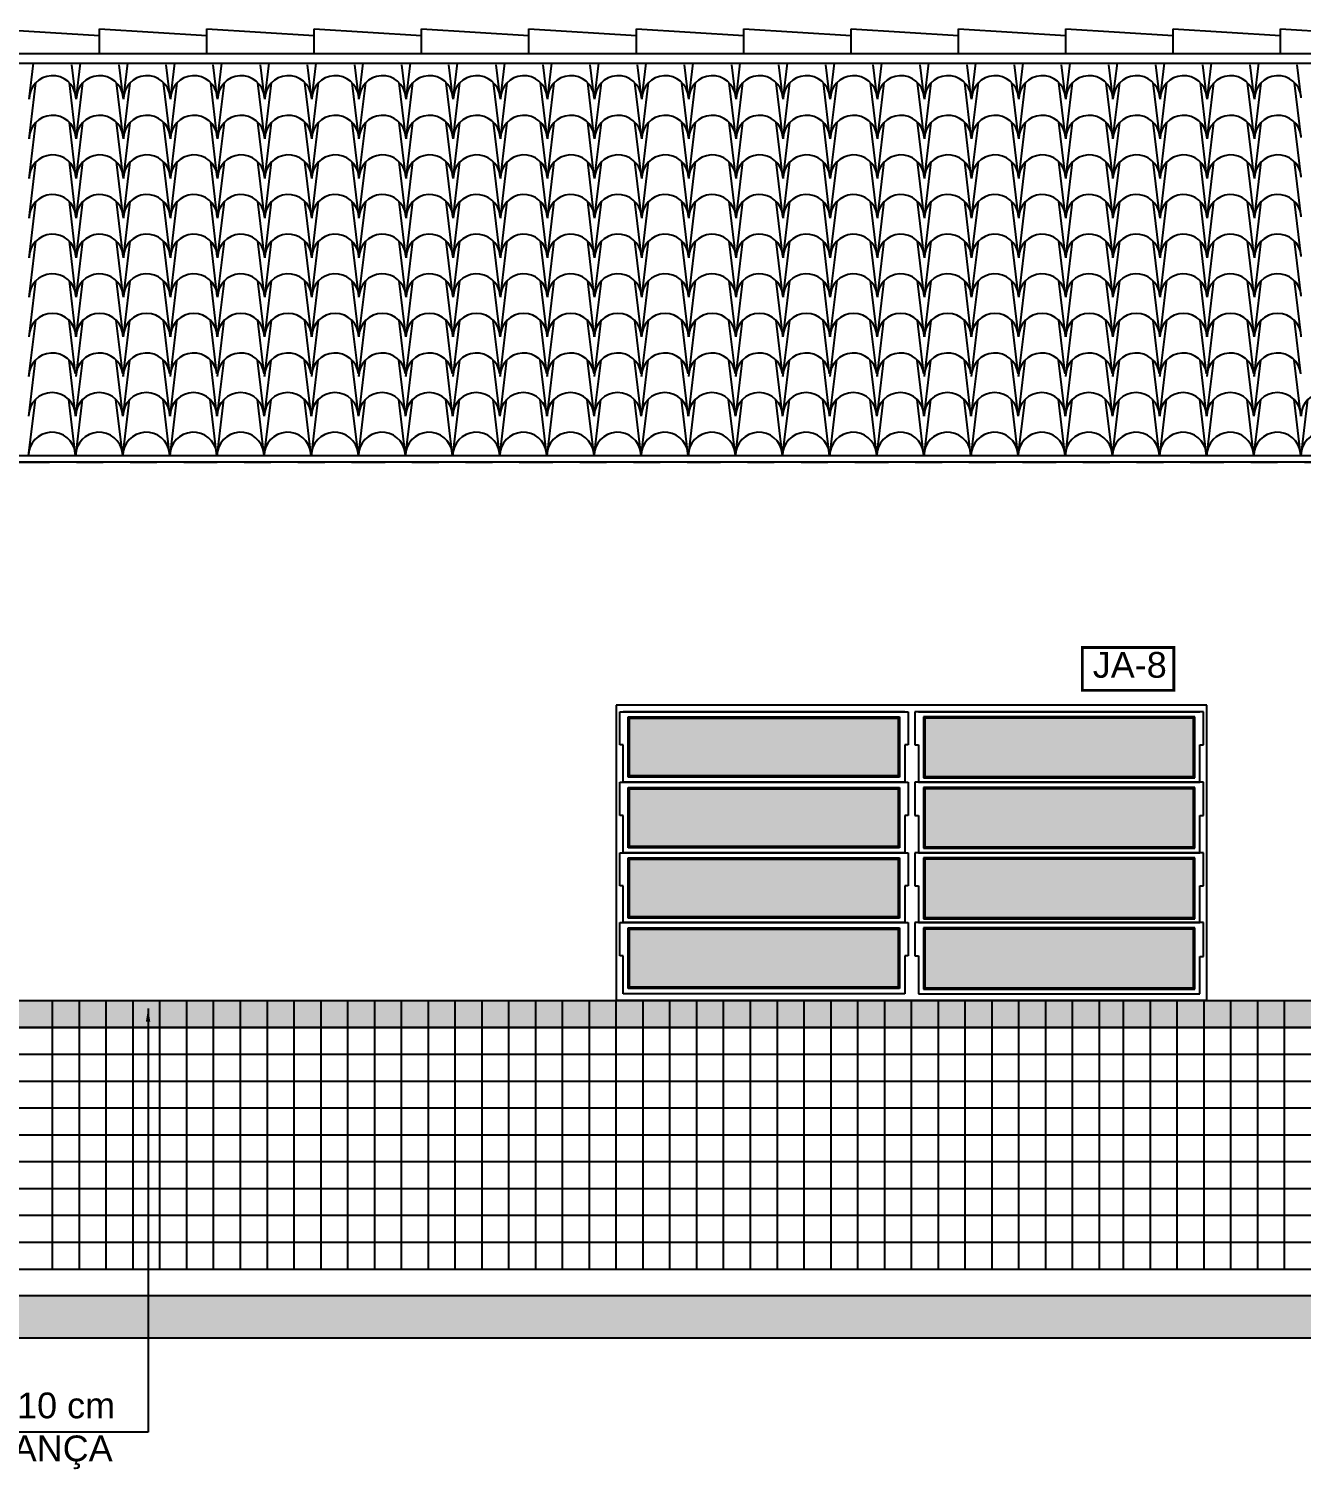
# Model space of a CAD drawing. Extents: x 183 to 373, y 23 to 105.
# Drawn here: x 248.4 to 253.14, y 56.43 to 61.8 of the extents above; entities that cross this region are included whole.
import ezdxf

# ---------------------------------------------------------------- set-up
doc = ezdxf.new("R2010")
doc.units = 0
doc.header["$LTSCALE"] = 0.005
doc.linetypes.add('C5', pattern=[60, 50, -5, 0, -5])
doc.linetypes.add('TRAÇO-2PTOS_P', pattern=[0.625, 0.25, -0.125, 0, -0.125, 0, -0.125])
doc.layers.get('0').update_dxf_attribs({"linetype": 'CONTINUOUS'})
for name, color, linetype in [('01', 1, 'CONTINUOUS'), ('0_HATCH', 1, 'CONTINUOUS'), ('252', 252, 'CONTINUOUS'), ('A-01', 1, 'CONTINUOUS'), ('A-CHAO_FACHADA', 8, 'CONTINUOUS'), ('A-COTAS', 1, 'CONTINUOUS'), ('A-HACH', 1, 'CONTINUOUS'), ('ARQ-EXO-1_100', 251, 'C5'), ('ARQ-SMB-1_100', 1, 'CONTINUOUS'), ('ARQ-TXT-1_075', 2, 'CONTINUOUS'), ('BL-AR-TELHA 2', 2, 'CONTINUOUS'), ('TELHA', 3, 'CONTINUOUS')]:
    doc.layers.add(name, color=color, linetype=linetype)
doc.styles.add('ESC-50-A20', font='arial.ttf', dxfattribs={"height": 0.1})
doc.styles.add('FNDE Texto Cota 0025', font='verdana.ttf', dxfattribs={"height": 0.04})
doc.dimstyles.new('FNDE 1-0025', dxfattribs={"dimscale": 5, "dimtxt": 0.04, "dimasz": 0.01, "dimexe": 0.15, "dimexo": 0.15, "dimgap": 0.005, "dimtad": 1, "dimzin": 1, "dimdsep": 46, "dimtxsty": 'FNDE Texto Cota 0025', "dimblk": 'tic', "dimcen": 0.015, "dimdle": 0.15, "dimse1": 1, "dimse2": 1, "dimclrd": 251, "dimclre": 251, "dimclrt": 256, "dimaunit": 1, "dimadec": 3, "dimazin": 0, "dimtfac": 1, "dimtix": 1, "dimtmove": 2, "dimatfit": 3, "dimfxl": 0.15, "dimtvp": 1, "dimtolj": 1, "dimtzin": 0, "dimarcsym": 0})

# ---------------------------------------------------------------- blocks, each defined once
blk = doc.blocks.new('tic')
at = {"color": 251}
for p, q in [((-1, 0), (1, 0)), ((0, -1), (0, 1))]:
    blk.add_line(p, q, dxfattribs=at)
blk.add_line((-0.6, -0.6), (0.6, 0.6))

msp = doc.modelspace()

# ---------------------------------------------------------------- hatches: boundary and pattern name
at = {"layer": '0_HATCH'}
msp.add_hatch(color=160, dxfattribs=at).paths.add_polyline_path([(265.7723, 58.0804), (208.5873, 58.0804), (208.5873, 58.1804), (265.7723, 58.1804)])
at = {"layer": 'A-COTAS'}
h = msp.add_hatch(color=256, dxfattribs=at)
h.set_gradient(color1=(91, 91, 91), one_color=1, tint=1, name='INVHEMISPHERICAL')
h.paths.add_polyline_path([(250.6367, 59.2318), (250.6367, 59.0173), (251.6379, 59.0173), (251.6379, 59.2318)])
h.paths.add_polyline_path([(250.6367, 58.9693), (250.6367, 58.7548), (251.6379, 58.7548), (251.6379, 58.9693)])
h.paths.add_polyline_path([(250.6367, 58.7068), (250.6367, 58.4923), (251.6379, 58.4923), (251.6379, 58.7068)])
h.paths.add_polyline_path([(250.6367, 58.4468), (250.6367, 58.2298), (251.6379, 58.2298), (251.6379, 58.4468)])
h.paths.add_polyline_path([(252.7379, 59.015), (252.7379, 59.2318), (251.7367, 59.2318), (251.7367, 59.015)])
h.paths.add_polyline_path([(252.7379, 58.7525), (252.7379, 58.9693), (251.7367, 58.9693), (251.7367, 58.7525)])
h.paths.add_polyline_path([(252.7379, 58.49), (252.7379, 58.7068), (251.7367, 58.7068), (251.7367, 58.49)])
h.paths.add_polyline_path([(251.7367, 58.4468), (251.7367, 58.2275), (252.7379, 58.2275), (252.7379, 58.4468)])
at = {"layer": 'A-HACH'}
msp.add_hatch(color=254, dxfattribs=at).paths.add_polyline_path([(206.7463, 57.0804), (206.7463, 56.9223), (267.1707, 56.9223), (267.1707, 57.0804)])

# ---------------------------------------------------------------- linework, layer by layer
at = {"layer": '01', "color": 251}
for p, q in [((248.8873, 57.1804, 16.6132), (248.8873, 58.1804, 16.6132)), ((208.5873, 58.0804, -6.6453), (265.7723, 58.0804, -6.6453))]:
    msp.add_line(p, q, dxfattribs=at)
at = {"layer": '252'}
for p, q in [((248.4873, 57.1804, 16.6132), (248.4873, 58.1804, 16.6132)), ((248.5873, 57.1804, 16.6132), (248.5873, 58.1804, 16.6132)), ((248.6873, 57.1804, 16.6132), (248.6873, 58.1804, 16.6132)), ((248.7873, 57.1804, 16.6132), (248.7873, 58.1804, 16.6132)), ((248.8873, 57.1804, 16.6132), (248.8873, 58.1804, 16.6132)), ((248.9873, 57.1804, 16.6132), (248.9873, 58.1804, 16.6132)), ((249.0873, 57.1804, 16.6132), (249.0873, 58.1804, 16.6132)), ((249.1873, 57.1804, 16.6132), (249.1873, 58.1804, 16.6132)), ((249.1873, 57.1804, 16.6132), (249.1873, 58.1804, 16.6132)), ((249.2873, 57.1804, 16.6132), (249.2873, 58.1804, 16.6132)), ((249.3873, 57.1804, 16.6132), (249.3873, 58.1804, 16.6132)), ((249.4873, 57.1804, 16.6132), (249.4873, 58.1804, 16.6132)), ((249.5873, 57.1804, 16.6132), (249.5873, 58.1804, 16.6132)), ((249.6873, 57.1804, 16.6132), (249.6873, 58.1804, 16.6132)), ((249.7873, 57.1804, 16.6132), (249.7873, 58.1804, 16.6132)), ((249.8873, 57.1804, 16.6132), (249.8873, 58.1804, 16.6132)), ((249.9873, 57.1804, 16.6132), (249.9873, 58.1804, 16.6132)), ((250.0873, 57.1804, 16.6132), (250.0873, 58.1804, 16.6132)), ((250.1873, 57.1804, 16.6132), (250.1873, 58.1804, 16.6132)), ((250.1873, 57.1804, 16.6132), (250.1873, 58.1804, 16.6132)), ((250.2873, 57.1804, 16.6132), (250.2873, 58.1804, 16.6132)), ((250.3873, 57.1804, 16.6132), (250.3873, 58.1804, 16.6132)), ((250.3873, 57.1804, 16.6132), (250.3873, 58.1804, 16.6132)), ((250.4873, 57.1804, 16.6132), (250.4873, 58.1804, 16.6132)), ((250.5873, 57.1804, 16.6132), (250.5873, 58.1804, 16.6132)), ((250.6873, 57.1804, 16.6132), (250.6873, 58.1804, 16.6132)), ((250.7873, 57.1804, 16.6132), (250.7873, 58.1804, 16.6132)), ((250.8873, 57.1804, 16.6132), (250.8873, 58.1804, 16.6132)), ((250.9873, 57.1804, 16.6132), (250.9873, 58.1804, 16.6132)), ((251.0873, 57.1804, 16.6132), (251.0873, 58.1804, 16.6132)), ((251.1873, 57.1804, 16.6132), (251.1873, 58.1804, 16.6132)), ((251.2873, 57.1804, 16.6132), (251.2873, 58.1804, 16.6132)), ((251.3873, 57.1804, 16.6132), (251.3873, 58.1804, 16.6132)), ((251.4873, 57.1804, 16.6132), (251.4873, 58.1804, 16.6132)), ((251.5873, 57.1804, 16.6132), (251.5873, 58.1804, 16.6132)), ((251.6873, 57.1804, 16.6132), (251.6873, 58.1804, 16.6132)), ((251.7873, 57.1804, 16.6132), (251.7873, 58.1804, 16.6132)), ((251.8873, 57.1804, 16.6132), (251.8873, 58.1804, 16.6132)), ((251.9873, 57.1804, 16.6132), (251.9873, 58.1804, 16.6132)), ((251.9873, 57.1804, 16.6132), (251.9873, 58.1804, 16.6132)), ((252.0873, 57.1804, 16.6132), (252.0873, 58.1804, 16.6132)), ((252.1873, 57.1804, 16.6132), (252.1873, 58.1804, 16.6132)), ((252.2873, 57.1804, 16.6132), (252.2873, 58.1804, 16.6132)), ((252.2873, 57.1804, 16.6132), (252.2873, 58.1804, 16.6132)), ((252.3873, 57.1804, 16.6132), (252.3873, 58.1804, 16.6132)), ((252.4773, 57.1804, 19.9358), (252.4773, 58.1804, 19.9358)), ((252.5773, 57.1804, 19.9358), (252.5773, 58.1804, 19.9358)), ((252.6773, 57.1804, 19.9358), (252.6773, 58.1804, 19.9358)), ((252.7773, 57.1804, 19.9358), (252.7773, 58.1804, 19.9358)), ((252.8773, 57.1804, 19.9358), (252.8773, 58.1804, 19.9358)), ((252.9773, 57.1804, 19.9358), (252.9773, 58.1804, 19.9358)), ((253.0773, 57.1804, 19.9358), (253.0773, 58.1804, 19.9358)), ((208.5873, 57.9804, 3.3226), (265.7723, 57.9804, -3.3226)), ((208.5873, 57.8804, 3.3226), (265.7723, 57.8804, -3.3226)), ((208.5873, 57.7804, 3.3226), (265.7723, 57.7804, -3.3226)), ((208.5873, 57.6804, 3.3226), (265.7723, 57.6804, -3.3226)), ((208.5873, 57.5804, 3.3226), (265.7723, 57.5804, -3.3226)), ((208.5873, 57.4804, 3.3226), (265.7723, 57.4804, -3.3226)), ((208.5873, 57.3804, 3.3226), (265.7723, 57.3804, -3.3226)), ((208.5873, 57.2804, 3.3226), (265.7723, 57.2804, -3.3226))]:
    msp.add_line(p, q, dxfattribs=at)
at = {"layer": '252', "linetype": 'Continuous', "elevation": 3.3226}
msp.add_lwpolyline([(265.7723, 58.0804), (208.5873, 58.0804), (208.5873, 58.1804), (265.7723, 58.1804)], close=True, dxfattribs=at)
at = {"layer": 'A-01', "color": 3}
for p, q in [((248.2621, 61.7999), (248.6621, 61.7753)), ((248.6621, 61.7078), (248.6621, 61.7999)), ((248.6621, 61.7999), (249.0621, 61.7753)), ((249.0621, 61.7078), (249.0621, 61.7999)), ((249.0621, 61.7999), (249.4621, 61.7753)), ((249.4621, 61.7078), (249.4621, 61.7999)), ((249.4621, 61.7999), (249.8621, 61.7753)), ((249.8621, 61.7078), (249.8621, 61.7999)), ((249.8621, 61.7999), (250.2621, 61.7753)), ((250.2621, 61.7078), (250.2621, 61.7999)), ((250.2621, 61.7999), (250.6621, 61.7753)), ((250.6621, 61.7078), (250.6621, 61.7999)), ((250.6621, 61.7999), (251.0621, 61.7753)), ((251.0621, 61.7078), (251.0621, 61.7999)), ((251.0621, 61.7999), (251.4621, 61.7753)), ((251.4621, 61.7078), (251.4621, 61.7999)), ((251.4621, 61.7999), (251.8621, 61.7753)), ((251.8621, 61.7078), (251.8621, 61.7999)), ((251.8621, 61.7999), (252.2621, 61.7753)), ((252.2621, 61.7078), (252.2621, 61.7999)), ((252.2621, 61.7999), (252.6621, 61.7753)), ((252.6621, 61.7078), (252.6621, 61.7999)), ((252.6621, 61.7999), (253.0621, 61.7753)), ((252.6621, 61.7999), (253.0621, 61.7753)), ((253.0621, 61.7078), (253.0621, 61.7999)), ((253.0621, 61.7999), (253.4621, 61.7753)), ((212.5123, 61.7078), (261.8473, 61.7078)), ((212.5123, 61.6717), (261.8473, 61.6717))]:
    msp.add_line(p, q, dxfattribs=at)
at = {"layer": 'A-01', "color": 5}
msp.add_line((207.9873, 57.1804), (266.3723, 57.1804), dxfattribs=at)
at = {"layer": 'A-01', "color": 8}
msp.add_line((267.1707, 56.9223), (206.7463, 56.9223), dxfattribs=at)
at = {"layer": 'A-CHAO_FACHADA', "color": 6}
msp.add_line((267.1707, 57.0804), (206.7463, 57.0804), dxfattribs=at)
at = {"layer": 'A-COTAS'}
for p, q in [((252.7873, 59.2812), (250.5873, 59.2812)), ((250.5873, 59.2812), (250.5873, 58.1812)), ((250.6, 59.2558), (251.6746, 59.2558)), ((250.6, 59.1323), (250.6, 59.2558)), ((251.6619, 59.2558), (250.6127, 59.2558)), ((250.6317, 59.2368), (251.6429, 59.2368)), ((250.6317, 59.0123), (250.6317, 59.2368)), ((250.6367, 59.2318), (251.6379, 59.2318)), ((250.6367, 59.0173), (250.6367, 59.2318)), ((251.6379, 59.2318), (251.6379, 59.0173)), ((251.6429, 59.2368), (251.6429, 59.0123)), ((251.6746, 59.2558), (251.6746, 59.1323)), ((252.7746, 59.2558), (251.7, 59.2558)), ((251.7, 59.2558), (251.7, 59.1323)), ((251.7127, 59.2558), (252.7619, 59.2558)), ((252.7429, 59.2368), (251.7317, 59.2368)), ((251.7317, 59.2368), (251.7317, 59.01)), ((252.7379, 59.2318), (251.7367, 59.2318)), ((251.7367, 59.2318), (251.7367, 59.015)), ((252.7379, 59.015), (252.7379, 59.2318)), ((252.7429, 59.01), (252.7429, 59.2368)), ((252.7746, 59.1325), (252.7746, 59.2558)), ((252.7873, 58.1812), (252.7873, 59.2812)), ((250.6127, 59.1323), (250.6, 59.1323)), ((250.6127, 58.9933), (250.6127, 59.1323)), ((251.6746, 59.1323), (251.6619, 59.1323)), ((251.6619, 59.1323), (251.6619, 58.9933)), ((251.7, 59.1323), (251.7127, 59.1323)), ((251.7127, 59.1323), (251.7127, 58.9933)), ((252.7619, 58.9933), (252.7619, 59.1325)), ((252.7619, 59.1325), (252.7746, 59.1325)), ((251.6379, 59.0173), (250.6367, 59.0173)), ((250.6, 58.9933), (251.6746, 58.9933)), ((250.6, 58.8698), (250.6, 58.9933)), ((251.6619, 58.9933), (250.6127, 58.9933)), ((251.6619, 58.9933), (250.6127, 58.9933)), ((251.6429, 59.0123), (250.6317, 59.0123)), ((250.6317, 58.9743), (251.6429, 58.9743)), ((250.6317, 58.7498), (250.6317, 58.9743)), ((250.6367, 58.9693), (251.6379, 58.9693)), ((250.6367, 58.7548), (250.6367, 58.9693)), ((251.6379, 58.9693), (251.6379, 58.7548)), ((251.6429, 58.9743), (251.6429, 58.7498)), ((251.6746, 58.9933), (251.6746, 58.8698)), ((252.7746, 58.9933), (251.7, 58.9933)), ((251.7, 58.9933), (251.7, 58.8698)), ((251.7127, 58.9933), (252.7619, 58.9933)), ((251.7127, 58.9933), (252.7619, 58.9933)), ((251.7317, 59.01), (252.7429, 59.01)), ((252.7429, 58.9743), (251.7317, 58.9743)), ((251.7317, 58.9743), (251.7317, 58.7475)), ((251.7367, 59.015), (252.7379, 59.015)), ((252.7379, 58.9693), (251.7367, 58.9693)), ((251.7367, 58.9693), (251.7367, 58.7525)), ((252.7379, 58.7525), (252.7379, 58.9693)), ((252.7429, 58.7475), (252.7429, 58.9743)), ((252.7746, 58.87), (252.7746, 58.9933)), ((250.6127, 58.8698), (250.6, 58.8698)), ((250.6127, 58.7308), (250.6127, 58.8698)), ((251.6746, 58.8698), (251.6619, 58.8698)), ((251.6619, 58.8698), (251.6619, 58.7308)), ((251.7, 58.8698), (251.7127, 58.8698)), ((251.7127, 58.8698), (251.7127, 58.7308)), ((252.7619, 58.7308), (252.7619, 58.87)), ((252.7619, 58.87), (252.7746, 58.87)), ((251.6429, 58.7498), (250.6317, 58.7498)), ((251.6379, 58.7548), (250.6367, 58.7548)), ((251.7317, 58.7475), (252.7429, 58.7475)), ((251.7367, 58.7525), (252.7379, 58.7525)), ((250.6, 58.7308), (251.6746, 58.7308)), ((250.6, 58.6073), (250.6, 58.7308)), ((251.6619, 58.7308), (250.6127, 58.7308)), ((251.6619, 58.7308), (250.6127, 58.7308)), ((250.6317, 58.7118), (251.6429, 58.7118)), ((250.6317, 58.4873), (250.6317, 58.7118)), ((250.6367, 58.7068), (251.6379, 58.7068)), ((250.6367, 58.4923), (250.6367, 58.7068)), ((251.6379, 58.7068), (251.6379, 58.4923)), ((251.6429, 58.7118), (251.6429, 58.4873)), ((251.6746, 58.7308), (251.6746, 58.6073)), ((252.7746, 58.7308), (251.7, 58.7308)), ((251.7, 58.7308), (251.7, 58.6073)), ((251.7127, 58.7308), (252.7619, 58.7308)), ((251.7127, 58.7308), (252.7619, 58.7308)), ((252.7429, 58.7118), (251.7317, 58.7118)), ((251.7317, 58.7118), (251.7317, 58.485)), ((252.7379, 58.7068), (251.7367, 58.7068)), ((251.7367, 58.7068), (251.7367, 58.49)), ((252.7379, 58.49), (252.7379, 58.7068)), ((252.7429, 58.485), (252.7429, 58.7118)), ((252.7746, 58.6075), (252.7746, 58.7308)), ((250.6127, 58.6073), (250.6, 58.6073)), ((250.6127, 58.4708), (250.6127, 58.6073)), ((251.6746, 58.6073), (251.6619, 58.6073)), ((251.6619, 58.6073), (251.6619, 58.4708)), ((251.7, 58.6073), (251.7127, 58.6073)), ((251.7127, 58.6073), (251.7127, 58.4708)), ((252.7619, 58.4708), (252.7619, 58.6075)), ((252.7619, 58.6075), (252.7746, 58.6075)), ((251.6429, 58.4873), (250.6317, 58.4873)), ((251.6379, 58.4923), (250.6367, 58.4923)), ((251.7317, 58.485), (252.7429, 58.485)), ((251.7367, 58.49), (252.7379, 58.49)), ((250.6, 58.4708), (251.6746, 58.4708)), ((250.6, 58.3473), (250.6, 58.4708)), ((251.6619, 58.4708), (250.6127, 58.4708)), ((251.6619, 58.4708), (250.6127, 58.4708)), ((250.6317, 58.4518), (251.6429, 58.4518)), ((250.6317, 58.2248), (250.6317, 58.4518)), ((250.6367, 58.4468), (251.6379, 58.4468)), ((250.6367, 58.2298), (250.6367, 58.4468)), ((251.6379, 58.4468), (251.6379, 58.2298)), ((251.6429, 58.4518), (251.6429, 58.2248)), ((251.6746, 58.4708), (251.6746, 58.3473)), ((252.7746, 58.4708), (251.7, 58.4708)), ((251.7, 58.4708), (251.7, 58.3473)), ((251.7127, 58.4708), (252.7619, 58.4708)), ((251.7127, 58.4708), (252.7619, 58.4708)), ((252.7429, 58.4518), (251.7317, 58.4518)), ((251.7317, 58.4518), (251.7317, 58.2225)), ((252.7379, 58.4468), (251.7367, 58.4468)), ((251.7367, 58.4468), (251.7367, 58.2275)), ((252.7379, 58.2275), (252.7379, 58.4468)), ((252.7429, 58.2225), (252.7429, 58.4518)), ((252.7746, 58.345), (252.7746, 58.4708)), ((250.6127, 58.3473), (250.6, 58.3473)), ((250.6127, 58.2058), (250.6127, 58.3473)), ((251.6746, 58.3473), (251.6619, 58.3473)), ((251.6619, 58.3473), (251.6619, 58.2058)), ((251.7, 58.3473), (251.7127, 58.3473)), ((251.7127, 58.3473), (251.7127, 58.2058)), ((252.7619, 58.2058), (252.7619, 58.345)), ((252.7619, 58.345), (252.7746, 58.345)), ((251.6429, 58.2248), (250.6317, 58.2248)), ((251.6379, 58.2298), (250.6367, 58.2298)), ((251.7317, 58.2225), (252.7429, 58.2225)), ((251.7367, 58.2275), (252.7379, 58.2275)), ((252.7873, 58.1812), (250.5873, 58.1812)), ((251.6619, 58.2058), (250.6127, 58.2058)), ((251.7127, 58.2058), (252.7619, 58.2058))]:
    msp.add_line(p, q, dxfattribs=at)
at = {"layer": 'ARQ-EXO-1_100', "color": 252, "linetype": 'TRAÇO-2PTOS_P', "ltscale": 100}
for p, q in [((205.8509, 60.1854), (267.1957, 60.1854)), ((205.8509, 57.1804), (267.1957, 57.1804))]:
    msp.add_line(p, q, dxfattribs=at)
at = {"layer": 'ARQ-SMB-1_100', "color": 252, "ltscale": 10, "const_width": 0.0107}
msp.add_lwpolyline([(252.3236, 59.3357), (252.6646, 59.3357), (252.6646, 59.4957), (252.3236, 59.4957)], close=True, dxfattribs=at)
at = {"layer": 'BL-AR-TELHA 2'}
for p, q in [((248.3997, 61.5376), (248.4159, 61.6717)), ((248.5742, 61.5423), (248.5593, 61.6661)), ((248.5753, 61.5376), (248.5914, 61.6717)), ((248.7497, 61.5423), (248.7348, 61.6661)), ((248.7509, 61.5376), (248.767, 61.6717)), ((248.9253, 61.5423), (248.9104, 61.6661)), ((248.9264, 61.5376), (248.9426, 61.6717)), ((249.1009, 61.5423), (249.086, 61.6661)), ((249.102, 61.5376), (249.1182, 61.6717)), ((249.2764, 61.5423), (249.2615, 61.6661)), ((249.2776, 61.5376), (249.2937, 61.6717)), ((249.452, 61.5423), (249.4371, 61.6661)), ((249.4531, 61.5376), (249.4693, 61.6717)), ((249.6276, 61.5423), (249.6127, 61.6661)), ((249.6287, 61.5376), (249.6449, 61.6717)), ((249.8031, 61.5423), (249.7882, 61.6661)), ((249.8043, 61.5376), (249.8204, 61.6717)), ((249.9787, 61.5423), (249.9638, 61.6661)), ((249.9799, 61.5376), (249.996, 61.6717)), ((250.1543, 61.5423), (250.1394, 61.6661)), ((250.1554, 61.5376), (250.1716, 61.6717)), ((250.3299, 61.5423), (250.315, 61.6661)), ((250.331, 61.5376), (250.3471, 61.6717)), ((250.5054, 61.5423), (250.4905, 61.6661)), ((250.5066, 61.5376), (250.5227, 61.6717)), ((250.681, 61.5423), (250.6661, 61.6661)), ((250.6821, 61.5376), (250.6983, 61.6717)), ((250.8566, 61.5423), (250.8417, 61.6661)), ((250.8577, 61.5376), (250.8739, 61.6717)), ((251.0321, 61.5423), (251.0172, 61.6661)), ((251.0333, 61.5376), (251.0494, 61.6717)), ((251.2077, 61.5423), (251.1928, 61.6661)), ((251.2088, 61.5376), (251.225, 61.6717)), ((251.3833, 61.5423), (251.3684, 61.6661)), ((251.3844, 61.5376), (251.4006, 61.6717)), ((251.5588, 61.5423), (251.5439, 61.6661)), ((251.56, 61.5376), (251.5761, 61.6717)), ((251.7344, 61.5423), (251.7195, 61.6661)), ((251.7356, 61.5376), (251.7517, 61.6717)), ((251.91, 61.5423), (251.8951, 61.6661)), ((251.9111, 61.5376), (251.9273, 61.6717)), ((252.0856, 61.5423), (252.0707, 61.6661)), ((252.0867, 61.5376), (252.1028, 61.6717)), ((252.2611, 61.5423), (252.2462, 61.6661)), ((252.2623, 61.5376), (252.2784, 61.6717)), ((252.4367, 61.5423), (252.4218, 61.6661)), ((252.4378, 61.5376), (252.454, 61.6717)), ((252.6123, 61.5423), (252.5974, 61.6661)), ((252.6134, 61.5376), (252.6296, 61.6717)), ((252.7878, 61.5423), (252.7729, 61.6661)), ((252.789, 61.5376), (252.8051, 61.6717)), ((252.9634, 61.5423), (252.9485, 61.6661)), ((252.9645, 61.5376), (252.9807, 61.6717)), ((253.139, 61.5423), (253.1241, 61.6661)), ((248.3997, 61.39), (248.4249, 61.599)), ((248.5742, 61.3948), (248.5496, 61.599)), ((248.5753, 61.39), (248.6005, 61.599)), ((248.7497, 61.3948), (248.7251, 61.599)), ((248.7509, 61.39), (248.776, 61.599)), ((248.9253, 61.3948), (248.9007, 61.599)), ((248.9264, 61.39), (248.9516, 61.599)), ((249.1009, 61.3948), (249.0763, 61.599)), ((249.102, 61.39), (249.1272, 61.599)), ((249.2764, 61.3948), (249.2519, 61.599)), ((249.2776, 61.39), (249.3027, 61.599)), ((249.452, 61.3948), (249.4274, 61.599)), ((249.4531, 61.39), (249.4783, 61.599)), ((249.6276, 61.3948), (249.603, 61.599)), ((249.6287, 61.39), (249.6539, 61.599)), ((249.8031, 61.3948), (249.7786, 61.599)), ((249.8043, 61.39), (249.8294, 61.599)), ((249.9787, 61.3948), (249.9541, 61.599)), ((249.9799, 61.39), (250.005, 61.599)), ((250.1543, 61.3948), (250.1297, 61.599)), ((250.1554, 61.39), (250.1806, 61.599)), ((250.3299, 61.3948), (250.3053, 61.599)), ((250.331, 61.39), (250.3561, 61.599)), ((250.5054, 61.3948), (250.4808, 61.599)), ((250.5066, 61.39), (250.5317, 61.599)), ((250.681, 61.3948), (250.6564, 61.599)), ((250.6821, 61.39), (250.7073, 61.599)), ((250.8566, 61.3948), (250.832, 61.599)), ((250.8577, 61.39), (250.8829, 61.599)), ((251.0321, 61.3948), (251.0076, 61.599)), ((251.0333, 61.39), (251.0584, 61.599)), ((251.2077, 61.3948), (251.1831, 61.599)), ((251.2088, 61.39), (251.234, 61.599)), ((251.3833, 61.3948), (251.3587, 61.599)), ((251.3844, 61.39), (251.4096, 61.599)), ((251.5588, 61.3948), (251.5343, 61.599)), ((251.56, 61.39), (251.5851, 61.599)), ((251.7344, 61.3948), (251.7098, 61.599)), ((251.7356, 61.39), (251.7607, 61.599)), ((251.91, 61.3948), (251.8854, 61.599)), ((251.9111, 61.39), (251.9363, 61.599)), ((252.0856, 61.3948), (252.061, 61.599)), ((252.0867, 61.39), (252.1118, 61.599)), ((252.2611, 61.3948), (252.2365, 61.599)), ((252.2623, 61.39), (252.2874, 61.599)), ((252.4367, 61.3948), (252.4121, 61.599)), ((252.4378, 61.39), (252.463, 61.599)), ((252.6123, 61.3948), (252.5877, 61.599)), ((252.6134, 61.39), (252.6386, 61.599)), ((252.7878, 61.3948), (252.7633, 61.599)), ((252.789, 61.39), (252.8141, 61.599)), ((252.9634, 61.3948), (252.9388, 61.599)), ((252.9645, 61.39), (252.9897, 61.599)), ((253.139, 61.3948), (253.1144, 61.599)), ((248.3997, 61.2425), (248.4249, 61.4514)), ((248.5742, 61.2472), (248.5496, 61.4514)), ((248.5753, 61.2425), (248.6005, 61.4514)), ((248.7497, 61.2472), (248.7251, 61.4514)), ((248.7509, 61.2425), (248.776, 61.4514)), ((248.9253, 61.2472), (248.9007, 61.4514)), ((248.9264, 61.2425), (248.9516, 61.4514)), ((249.1009, 61.2472), (249.0763, 61.4514)), ((249.102, 61.2425), (249.1272, 61.4514)), ((249.2764, 61.2472), (249.2519, 61.4514)), ((249.2776, 61.2425), (249.3027, 61.4514)), ((249.452, 61.2472), (249.4274, 61.4514)), ((249.4531, 61.2425), (249.4783, 61.4514)), ((249.6276, 61.2472), (249.603, 61.4514)), ((249.6287, 61.2425), (249.6539, 61.4514)), ((249.8031, 61.2472), (249.7786, 61.4514)), ((249.8043, 61.2425), (249.8294, 61.4514)), ((249.9787, 61.2472), (249.9541, 61.4514)), ((249.9799, 61.2425), (250.005, 61.4514)), ((250.1543, 61.2472), (250.1297, 61.4514)), ((250.1554, 61.2425), (250.1806, 61.4514)), ((250.3299, 61.2472), (250.3053, 61.4514)), ((250.331, 61.2425), (250.3561, 61.4514)), ((250.5054, 61.2472), (250.4808, 61.4514)), ((250.5066, 61.2425), (250.5317, 61.4514)), ((250.681, 61.2472), (250.6564, 61.4514)), ((250.6821, 61.2425), (250.7073, 61.4514)), ((250.8566, 61.2472), (250.832, 61.4514)), ((250.8577, 61.2425), (250.8829, 61.4514)), ((251.0321, 61.2472), (251.0076, 61.4514)), ((251.0333, 61.2425), (251.0584, 61.4514)), ((251.2077, 61.2472), (251.1831, 61.4514)), ((251.2088, 61.2425), (251.234, 61.4514)), ((251.3833, 61.2472), (251.3587, 61.4514)), ((251.3844, 61.2425), (251.4096, 61.4514)), ((251.5588, 61.2472), (251.5343, 61.4514)), ((251.56, 61.2425), (251.5851, 61.4514)), ((251.7344, 61.2472), (251.7098, 61.4514)), ((251.7356, 61.2425), (251.7607, 61.4514)), ((251.91, 61.2472), (251.8854, 61.4514)), ((251.9111, 61.2425), (251.9363, 61.4514)), ((252.0856, 61.2472), (252.061, 61.4514)), ((252.0867, 61.2425), (252.1118, 61.4514)), ((252.2611, 61.2472), (252.2365, 61.4514)), ((252.2623, 61.2425), (252.2874, 61.4514)), ((252.4367, 61.2472), (252.4121, 61.4514)), ((252.4378, 61.2425), (252.463, 61.4514)), ((252.6123, 61.2472), (252.5877, 61.4514)), ((252.6134, 61.2425), (252.6386, 61.4514)), ((252.7878, 61.2472), (252.7633, 61.4514)), ((252.789, 61.2425), (252.8141, 61.4514)), ((252.9634, 61.2472), (252.9388, 61.4514)), ((252.9645, 61.2425), (252.9897, 61.4514)), ((253.139, 61.2472), (253.1144, 61.4514)), ((248.3997, 61.0949), (248.4249, 61.3039)), ((248.5742, 61.0997), (248.5496, 61.3039)), ((248.5753, 61.0949), (248.6005, 61.3039)), ((248.7497, 61.0997), (248.7251, 61.3039)), ((248.7509, 61.0949), (248.776, 61.3039)), ((248.9253, 61.0997), (248.9007, 61.3039)), ((248.9264, 61.0949), (248.9516, 61.3039)), ((249.1009, 61.0997), (249.0763, 61.3039)), ((249.102, 61.0949), (249.1272, 61.3039)), ((249.2764, 61.0997), (249.2519, 61.3039)), ((249.2776, 61.0949), (249.3027, 61.3039)), ((249.452, 61.0997), (249.4274, 61.3039)), ((249.4531, 61.0949), (249.4783, 61.3039)), ((249.6276, 61.0997), (249.603, 61.3039)), ((249.6287, 61.0949), (249.6539, 61.3039)), ((249.8031, 61.0997), (249.7786, 61.3039)), ((249.8043, 61.0949), (249.8294, 61.3039)), ((249.9787, 61.0997), (249.9541, 61.3039)), ((249.9799, 61.0949), (250.005, 61.3039)), ((250.1543, 61.0997), (250.1297, 61.3039)), ((250.1554, 61.0949), (250.1806, 61.3039)), ((250.3299, 61.0997), (250.3053, 61.3039)), ((250.331, 61.0949), (250.3561, 61.3039)), ((250.5054, 61.0997), (250.4808, 61.3039)), ((250.5066, 61.0949), (250.5317, 61.3039)), ((250.681, 61.0997), (250.6564, 61.3039)), ((250.6821, 61.0949), (250.7073, 61.3039)), ((250.8566, 61.0997), (250.832, 61.3039)), ((250.8577, 61.0949), (250.8829, 61.3039)), ((251.0321, 61.0997), (251.0076, 61.3039)), ((251.0333, 61.0949), (251.0584, 61.3039)), ((251.2077, 61.0997), (251.1831, 61.3039)), ((251.2088, 61.0949), (251.234, 61.3039)), ((251.3833, 61.0997), (251.3587, 61.3039)), ((251.3844, 61.0949), (251.4096, 61.3039)), ((251.5588, 61.0997), (251.5343, 61.3039)), ((251.56, 61.0949), (251.5851, 61.3039)), ((251.7344, 61.0997), (251.7098, 61.3039)), ((251.7356, 61.0949), (251.7607, 61.3039)), ((251.91, 61.0997), (251.8854, 61.3039)), ((251.9111, 61.0949), (251.9363, 61.3039)), ((252.0856, 61.0997), (252.061, 61.3039)), ((252.0867, 61.0949), (252.1118, 61.3039)), ((252.2611, 61.0997), (252.2365, 61.3039)), ((252.2623, 61.0949), (252.2874, 61.3039)), ((252.4367, 61.0997), (252.4121, 61.3039)), ((252.4378, 61.0949), (252.463, 61.3039)), ((252.6123, 61.0997), (252.5877, 61.3039)), ((252.6134, 61.0949), (252.6386, 61.3039)), ((252.7878, 61.0997), (252.7633, 61.3039)), ((252.789, 61.0949), (252.8141, 61.3039)), ((252.9634, 61.0997), (252.9388, 61.3039)), ((252.9645, 61.0949), (252.9897, 61.3039)), ((253.139, 61.0997), (253.1144, 61.3039)), ((248.3997, 60.9474), (248.4249, 61.1563)), ((248.5742, 60.9521), (248.5496, 61.1563)), ((248.5753, 60.9474), (248.6005, 61.1563)), ((248.7497, 60.9521), (248.7251, 61.1563)), ((248.7509, 60.9474), (248.776, 61.1563)), ((248.9253, 60.9521), (248.9007, 61.1563)), ((248.9264, 60.9474), (248.9516, 61.1563)), ((249.1009, 60.9521), (249.0763, 61.1563)), ((249.102, 60.9474), (249.1272, 61.1563)), ((249.2764, 60.9521), (249.2519, 61.1563)), ((249.2776, 60.9474), (249.3027, 61.1563)), ((249.452, 60.9521), (249.4274, 61.1563)), ((249.4531, 60.9474), (249.4783, 61.1563)), ((249.6276, 60.9521), (249.603, 61.1563)), ((249.6287, 60.9474), (249.6539, 61.1563)), ((249.8031, 60.9521), (249.7786, 61.1563)), ((249.8043, 60.9474), (249.8294, 61.1563)), ((249.9787, 60.9521), (249.9541, 61.1563)), ((249.9799, 60.9474), (250.005, 61.1563)), ((250.1543, 60.9521), (250.1297, 61.1563)), ((250.1554, 60.9474), (250.1806, 61.1563)), ((250.3299, 60.9521), (250.3053, 61.1563)), ((250.331, 60.9474), (250.3561, 61.1563)), ((250.5054, 60.9521), (250.4808, 61.1563)), ((250.5066, 60.9474), (250.5317, 61.1563)), ((250.681, 60.9521), (250.6564, 61.1563)), ((250.6821, 60.9474), (250.7073, 61.1563)), ((250.8566, 60.9521), (250.832, 61.1563)), ((250.8577, 60.9474), (250.8829, 61.1563)), ((251.0321, 60.9521), (251.0076, 61.1563)), ((251.0333, 60.9474), (251.0584, 61.1563)), ((251.2077, 60.9521), (251.1831, 61.1563)), ((251.2088, 60.9474), (251.234, 61.1563)), ((251.3833, 60.9521), (251.3587, 61.1563)), ((251.3844, 60.9474), (251.4096, 61.1563)), ((251.5588, 60.9521), (251.5343, 61.1563)), ((251.56, 60.9474), (251.5851, 61.1563)), ((251.7344, 60.9521), (251.7098, 61.1563)), ((251.7356, 60.9474), (251.7607, 61.1563)), ((251.91, 60.9521), (251.8854, 61.1563)), ((251.9111, 60.9474), (251.9363, 61.1563)), ((252.0856, 60.9521), (252.061, 61.1563)), ((252.0867, 60.9474), (252.1118, 61.1563)), ((252.2611, 60.9521), (252.2365, 61.1563)), ((252.2623, 60.9474), (252.2874, 61.1563)), ((252.4367, 60.9521), (252.4121, 61.1563)), ((252.4378, 60.9474), (252.463, 61.1563)), ((252.6123, 60.9521), (252.5877, 61.1563)), ((252.6134, 60.9474), (252.6386, 61.1563)), ((252.7878, 60.9521), (252.7633, 61.1563)), ((252.789, 60.9474), (252.8141, 61.1563)), ((252.9634, 60.9521), (252.9388, 61.1563)), ((252.9645, 60.9474), (252.9897, 61.1563)), ((253.139, 60.9521), (253.1144, 61.1563)), ((248.3997, 60.7998), (248.4249, 61.0088)), ((248.5742, 60.8046), (248.5496, 61.0088)), ((248.5753, 60.7998), (248.6005, 61.0088)), ((248.7497, 60.8046), (248.7251, 61.0088)), ((248.7509, 60.7998), (248.776, 61.0088)), ((248.9253, 60.8046), (248.9007, 61.0088)), ((248.9264, 60.7998), (248.9516, 61.0088)), ((249.1009, 60.8046), (249.0763, 61.0088)), ((249.102, 60.7998), (249.1272, 61.0088)), ((249.2764, 60.8046), (249.2519, 61.0088)), ((249.2776, 60.7998), (249.3027, 61.0088)), ((249.452, 60.8046), (249.4274, 61.0088)), ((249.4531, 60.7998), (249.4783, 61.0088)), ((249.6276, 60.8046), (249.603, 61.0088)), ((249.6287, 60.7998), (249.6539, 61.0088)), ((249.8031, 60.8046), (249.7786, 61.0088)), ((249.8043, 60.7998), (249.8294, 61.0088)), ((249.9787, 60.8046), (249.9541, 61.0088)), ((249.9799, 60.7998), (250.005, 61.0088)), ((250.1543, 60.8046), (250.1297, 61.0088)), ((250.1554, 60.7998), (250.1806, 61.0088)), ((250.3299, 60.8046), (250.3053, 61.0088)), ((250.331, 60.7998), (250.3561, 61.0088)), ((250.5054, 60.8046), (250.4808, 61.0088)), ((250.5066, 60.7998), (250.5317, 61.0088)), ((250.681, 60.8046), (250.6564, 61.0088)), ((250.6821, 60.7998), (250.7073, 61.0088)), ((250.8566, 60.8046), (250.832, 61.0088)), ((250.8577, 60.7998), (250.8829, 61.0088)), ((251.0321, 60.8046), (251.0076, 61.0088)), ((251.0333, 60.7998), (251.0584, 61.0088)), ((251.2077, 60.8046), (251.1831, 61.0088)), ((251.2088, 60.7998), (251.234, 61.0088)), ((251.3833, 60.8046), (251.3587, 61.0088)), ((251.3844, 60.7998), (251.4096, 61.0088)), ((251.5588, 60.8046), (251.5343, 61.0088)), ((251.56, 60.7998), (251.5851, 61.0088)), ((251.7344, 60.8046), (251.7098, 61.0088)), ((251.7356, 60.7998), (251.7607, 61.0088)), ((251.91, 60.8046), (251.8854, 61.0088)), ((251.9111, 60.7998), (251.9363, 61.0088)), ((252.0856, 60.8046), (252.061, 61.0088)), ((252.0867, 60.7998), (252.1118, 61.0088)), ((252.2611, 60.8046), (252.2365, 61.0088)), ((252.2623, 60.7998), (252.2874, 61.0088)), ((252.4367, 60.8046), (252.4121, 61.0088)), ((252.4378, 60.7998), (252.463, 61.0088)), ((252.6123, 60.8046), (252.5877, 61.0088)), ((252.6134, 60.7998), (252.6386, 61.0088)), ((252.7878, 60.8046), (252.7633, 61.0088)), ((252.789, 60.7998), (252.8141, 61.0088)), ((252.9634, 60.8046), (252.9388, 61.0088)), ((252.9645, 60.7998), (252.9897, 61.0088)), ((253.139, 60.8046), (253.1144, 61.0088)), ((248.3997, 60.6523), (248.4249, 60.8612)), ((248.5742, 60.657), (248.5496, 60.8612)), ((248.5753, 60.6523), (248.6005, 60.8612)), ((248.7497, 60.657), (248.7251, 60.8612)), ((248.7509, 60.6523), (248.776, 60.8612)), ((248.9253, 60.657), (248.9007, 60.8612)), ((248.9264, 60.6523), (248.9516, 60.8612)), ((249.1009, 60.657), (249.0763, 60.8612)), ((249.102, 60.6523), (249.1272, 60.8612)), ((249.2764, 60.657), (249.2519, 60.8612)), ((249.2776, 60.6523), (249.3027, 60.8612)), ((249.452, 60.657), (249.4274, 60.8612)), ((249.4531, 60.6523), (249.4783, 60.8612)), ((249.6276, 60.657), (249.603, 60.8612)), ((249.6287, 60.6523), (249.6539, 60.8612)), ((249.8031, 60.657), (249.7786, 60.8612)), ((249.8043, 60.6523), (249.8294, 60.8612)), ((249.9787, 60.657), (249.9541, 60.8612)), ((249.9799, 60.6523), (250.005, 60.8612)), ((250.1543, 60.657), (250.1297, 60.8612)), ((250.1554, 60.6523), (250.1806, 60.8612)), ((250.3299, 60.657), (250.3053, 60.8612)), ((250.331, 60.6523), (250.3561, 60.8612)), ((250.5054, 60.657), (250.4808, 60.8612)), ((250.5066, 60.6523), (250.5317, 60.8612)), ((250.681, 60.657), (250.6564, 60.8612)), ((250.6821, 60.6523), (250.7073, 60.8612)), ((250.8566, 60.657), (250.832, 60.8612)), ((250.8577, 60.6523), (250.8829, 60.8612)), ((251.0321, 60.657), (251.0076, 60.8612)), ((251.0333, 60.6523), (251.0584, 60.8612)), ((251.2077, 60.657), (251.1831, 60.8612)), ((251.2088, 60.6523), (251.234, 60.8612)), ((251.3833, 60.657), (251.3587, 60.8612)), ((251.3844, 60.6523), (251.4096, 60.8612)), ((251.5588, 60.657), (251.5343, 60.8612)), ((251.56, 60.6523), (251.5851, 60.8612)), ((251.7344, 60.657), (251.7098, 60.8612)), ((251.7356, 60.6523), (251.7607, 60.8612)), ((251.91, 60.657), (251.8854, 60.8612)), ((251.9111, 60.6523), (251.9363, 60.8612)), ((252.0856, 60.657), (252.061, 60.8612)), ((252.0867, 60.6523), (252.1118, 60.8612)), ((252.2611, 60.657), (252.2365, 60.8612)), ((252.2623, 60.6523), (252.2874, 60.8612)), ((252.4367, 60.657), (252.4121, 60.8612)), ((252.4378, 60.6523), (252.463, 60.8612)), ((252.6123, 60.657), (252.5877, 60.8612)), ((252.6134, 60.6523), (252.6386, 60.8612)), ((252.7878, 60.657), (252.7633, 60.8612)), ((252.789, 60.6523), (252.8141, 60.8612)), ((252.9634, 60.657), (252.9388, 60.8612)), ((252.9645, 60.6523), (252.9897, 60.8612)), ((253.139, 60.657), (253.1144, 60.8612)), ((248.3992, 60.5047), (248.4243, 60.7137)), ((248.573, 60.5142), (248.549, 60.7137)), ((248.5747, 60.5047), (248.5999, 60.7137)), ((248.7486, 60.5142), (248.7246, 60.7137)), ((248.7503, 60.5047), (248.7755, 60.7137)), ((248.9242, 60.5142), (248.9001, 60.7137)), ((248.9259, 60.5047), (248.951, 60.7137)), ((249.0997, 60.5142), (249.0757, 60.7137)), ((249.1014, 60.5047), (249.1266, 60.7137)), ((249.2753, 60.5142), (249.2513, 60.7137)), ((249.277, 60.5047), (249.3022, 60.7137)), ((249.4509, 60.5142), (249.4269, 60.7137)), ((249.4526, 60.5047), (249.4777, 60.7137)), ((249.6264, 60.5142), (249.6024, 60.7137)), ((249.6281, 60.5047), (249.6533, 60.7137)), ((249.802, 60.5142), (249.778, 60.7137)), ((249.8037, 60.5047), (249.8289, 60.7137)), ((249.9776, 60.5142), (249.9536, 60.7137)), ((249.9793, 60.5047), (250.0044, 60.7137)), ((250.1531, 60.5142), (250.1291, 60.7137)), ((250.1549, 60.5047), (250.18, 60.7137)), ((250.3287, 60.5142), (250.3047, 60.7137)), ((250.3304, 60.5047), (250.3556, 60.7137)), ((250.5043, 60.5142), (250.4803, 60.7137)), ((250.506, 60.5047), (250.5311, 60.7137)), ((250.6799, 60.5142), (250.6558, 60.7137)), ((250.6816, 60.5047), (250.7067, 60.7137)), ((250.8554, 60.5142), (250.8314, 60.7137)), ((250.8571, 60.5047), (250.8823, 60.7137)), ((251.031, 60.5142), (251.007, 60.7137)), ((251.0327, 60.5047), (251.0579, 60.7137)), ((251.2066, 60.5142), (251.1826, 60.7137)), ((251.2083, 60.5047), (251.2334, 60.7137)), ((251.3821, 60.5142), (251.3581, 60.7137)), ((251.3838, 60.5047), (251.409, 60.7137)), ((251.5577, 60.5142), (251.5337, 60.7137)), ((251.5594, 60.5047), (251.5846, 60.7137)), ((251.7333, 60.5142), (251.7093, 60.7137)), ((251.735, 60.5047), (251.7601, 60.7137)), ((251.9088, 60.5142), (251.8848, 60.7137)), ((251.9106, 60.5047), (251.9357, 60.7137)), ((252.0844, 60.5142), (252.0604, 60.7137)), ((252.0861, 60.5047), (252.1113, 60.7137)), ((252.26, 60.5142), (252.236, 60.7137)), ((252.2617, 60.5047), (252.2868, 60.7137)), ((252.4356, 60.5142), (252.4115, 60.7137)), ((252.4373, 60.5047), (252.4624, 60.7137)), ((252.6111, 60.5142), (252.5871, 60.7137)), ((252.6128, 60.5047), (252.638, 60.7137)), ((252.7867, 60.5142), (252.7627, 60.7137)), ((252.7884, 60.5047), (252.8136, 60.7137)), ((252.9623, 60.5142), (252.9383, 60.7137)), ((252.964, 60.5047), (252.9891, 60.7137)), ((253.1378, 60.5142), (253.1138, 60.7137)), ((248.3986, 60.3572), (248.4237, 60.5661)), ((248.573, 60.3619), (248.5484, 60.5661)), ((248.5742, 60.3572), (248.5993, 60.5661)), ((248.7486, 60.3619), (248.724, 60.5661)), ((248.7497, 60.3572), (248.7749, 60.5661)), ((248.9242, 60.3619), (248.8996, 60.5661)), ((248.9253, 60.3572), (248.9505, 60.5661)), ((249.0997, 60.3619), (249.0751, 60.5661)), ((249.1009, 60.3572), (249.126, 60.5661)), ((249.2753, 60.3619), (249.2507, 60.5661)), ((249.2764, 60.3572), (249.3016, 60.5661)), ((249.4509, 60.3619), (249.4263, 60.5661)), ((249.452, 60.3572), (249.4772, 60.5661)), ((249.6264, 60.3619), (249.6019, 60.5661)), ((249.6276, 60.3572), (249.6527, 60.5661)), ((249.802, 60.3619), (249.7774, 60.5661)), ((249.8031, 60.3572), (249.8283, 60.5661)), ((249.9776, 60.3619), (249.953, 60.5661)), ((249.9787, 60.3572), (250.0039, 60.5661)), ((250.1531, 60.3619), (250.1286, 60.5661)), ((250.1543, 60.3572), (250.1794, 60.5661)), ((250.3287, 60.3619), (250.3041, 60.5661)), ((250.3299, 60.3572), (250.355, 60.5661)), ((250.5043, 60.3619), (250.4797, 60.5661)), ((250.5054, 60.3572), (250.5306, 60.5661)), ((250.6799, 60.3619), (250.6553, 60.5661)), ((250.681, 60.3572), (250.7061, 60.5661)), ((250.8554, 60.3619), (250.8308, 60.5661)), ((250.8566, 60.3572), (250.8817, 60.5661)), ((251.031, 60.3619), (251.0064, 60.5661)), ((251.0321, 60.3572), (251.0573, 60.5661)), ((251.2066, 60.3619), (251.182, 60.5661)), ((251.2077, 60.3572), (251.2329, 60.5661)), ((251.3821, 60.3619), (251.3576, 60.5661)), ((251.3833, 60.3572), (251.4084, 60.5661)), ((251.5577, 60.3619), (251.5331, 60.5661)), ((251.5588, 60.3572), (251.584, 60.5661)), ((251.7333, 60.3619), (251.7087, 60.5661)), ((251.7344, 60.3572), (251.7596, 60.5661)), ((251.9088, 60.3619), (251.8843, 60.5661)), ((251.91, 60.3572), (251.9351, 60.5661)), ((252.0844, 60.3619), (252.0598, 60.5661)), ((252.0856, 60.3572), (252.1107, 60.5661)), ((252.26, 60.3619), (252.2354, 60.5661)), ((252.2611, 60.3572), (252.2863, 60.5661)), ((252.4356, 60.3619), (252.411, 60.5661)), ((252.4367, 60.3572), (252.4618, 60.5661)), ((252.6111, 60.3619), (252.5865, 60.5661)), ((252.6123, 60.3572), (252.6374, 60.5661)), ((252.7867, 60.3619), (252.7621, 60.5661)), ((252.7878, 60.3572), (252.813, 60.5661)), ((252.9623, 60.3619), (252.9377, 60.5661)), ((252.9634, 60.3572), (252.9886, 60.5661)), ((253.1378, 60.3619), (253.1133, 60.5661)), ((248.398, 60.2096), (248.4232, 60.4186)), ((248.573, 60.2096), (248.5479, 60.4186)), ((248.5736, 60.2096), (248.5987, 60.4186)), ((248.7486, 60.2096), (248.7234, 60.4186)), ((248.7492, 60.2096), (248.7743, 60.4186)), ((248.9242, 60.2096), (248.899, 60.4186)), ((248.9247, 60.2096), (248.9499, 60.4186)), ((249.0997, 60.2096), (249.0746, 60.4186)), ((249.1003, 60.2096), (249.1255, 60.4186)), ((249.2753, 60.2096), (249.2501, 60.4186)), ((249.2759, 60.2096), (249.301, 60.4186)), ((249.4509, 60.2096), (249.4257, 60.4186)), ((249.4514, 60.2096), (249.4766, 60.4186)), ((249.6264, 60.2096), (249.6013, 60.4186)), ((249.627, 60.2096), (249.6522, 60.4186)), ((249.802, 60.2096), (249.7769, 60.4186)), ((249.8026, 60.2096), (249.8277, 60.4186)), ((249.9776, 60.2096), (249.9524, 60.4186)), ((249.9781, 60.2096), (250.0033, 60.4186)), ((250.1531, 60.2096), (250.128, 60.4186)), ((250.1537, 60.2096), (250.1789, 60.4186)), ((250.3287, 60.2096), (250.3036, 60.4186)), ((250.3293, 60.2096), (250.3544, 60.4186)), ((250.5043, 60.2096), (250.4791, 60.4186)), ((250.5049, 60.2096), (250.53, 60.4186)), ((250.6799, 60.2096), (250.6547, 60.4186)), ((250.6804, 60.2096), (250.7056, 60.4186)), ((250.8554, 60.2096), (250.8303, 60.4186)), ((250.856, 60.2096), (250.8811, 60.4186)), ((251.031, 60.2096), (251.0058, 60.4186)), ((251.0316, 60.2096), (251.0567, 60.4186)), ((251.2066, 60.2096), (251.1814, 60.4186)), ((251.2071, 60.2096), (251.2323, 60.4186)), ((251.3821, 60.2096), (251.357, 60.4186)), ((251.3827, 60.2096), (251.4079, 60.4186)), ((251.5577, 60.2096), (251.5326, 60.4186)), ((251.5583, 60.2096), (251.5834, 60.4186)), ((251.7333, 60.2096), (251.7081, 60.4186)), ((251.7338, 60.2096), (251.759, 60.4186)), ((251.9088, 60.2096), (251.8837, 60.4186)), ((251.9094, 60.2096), (251.9346, 60.4186)), ((252.0844, 60.2096), (252.0593, 60.4186)), ((252.085, 60.2096), (252.1101, 60.4186)), ((252.26, 60.2096), (252.2348, 60.4186)), ((252.2606, 60.2096), (252.2857, 60.4186)), ((252.4356, 60.2096), (252.4104, 60.4186)), ((252.4361, 60.2096), (252.4613, 60.4186)), ((252.6111, 60.2096), (252.586, 60.4186)), ((252.6117, 60.2096), (252.6368, 60.4186)), ((252.7867, 60.2096), (252.7615, 60.4186)), ((252.7873, 60.2096), (252.8124, 60.4186)), ((252.9623, 60.2096), (252.9371, 60.4186)), ((252.9628, 60.2096), (252.988, 60.4186)), ((253.1378, 60.2096), (253.1127, 60.4186)), ((253.1384, 60.2096), (253.1636, 60.4186))]:
    msp.add_line(p, q, dxfattribs=at)
for centre, start in [((248.4872, 61.5376), 6.5419), ((248.6628, 61.5376), 6.5419), ((248.8384, 61.5376), 6.5419), ((249.0139, 61.5376), 6.5419), ((249.1895, 61.5376), 6.5419), ((249.3651, 61.5376), 6.5419), ((249.5406, 61.5376), 6.5419), ((249.7162, 61.5376), 6.5419), ((249.8918, 61.5376), 6.5419), ((250.0674, 61.5376), 6.5419), ((250.2429, 61.5376), 6.5419), ((250.4185, 61.5376), 6.5419), ((250.5941, 61.5376), 6.5419), ((250.7696, 61.5376), 6.5419), ((250.9452, 61.5376), 6.5419), ((251.1208, 61.5376), 6.5419), ((251.2963, 61.5376), 6.5419), ((251.4719, 61.5376), 6.5419), ((251.6475, 61.5376), 6.5419), ((251.8231, 61.5376), 6.5419), ((251.9986, 61.5376), 6.5419), ((252.1742, 61.5376), 6.5419), ((252.3498, 61.5376), 6.5419), ((252.5253, 61.5376), 6.5419), ((252.7009, 61.5376), 6.5419), ((252.8765, 61.5376), 6.5419), ((253.052, 61.5376), 6.5419), ((248.4872, 61.39), 6.5419), ((248.6628, 61.39), 6.5419), ((248.8384, 61.39), 6.5419), ((249.0139, 61.39), 6.5419), ((249.1895, 61.39), 6.5419), ((249.3651, 61.39), 6.5419), ((249.5406, 61.39), 6.5419), ((249.7162, 61.39), 6.5419), ((249.8918, 61.39), 6.5419), ((250.0674, 61.39), 6.5419), ((250.2429, 61.39), 6.5419), ((250.4185, 61.39), 6.5419), ((250.5941, 61.39), 6.5419), ((250.7696, 61.39), 6.5419), ((250.9452, 61.39), 6.5419), ((251.1208, 61.39), 6.5419), ((251.2963, 61.39), 6.5419), ((251.4719, 61.39), 6.5419), ((251.6475, 61.39), 6.5419), ((251.8231, 61.39), 6.5419), ((251.9986, 61.39), 6.5419), ((252.1742, 61.39), 6.5419), ((252.3498, 61.39), 6.5419), ((252.5253, 61.39), 6.5419), ((252.7009, 61.39), 6.5419), ((252.8765, 61.39), 6.5419), ((253.052, 61.39), 6.5419), ((248.4872, 61.2425), 6.5419), ((248.6628, 61.2425), 6.5419), ((248.8384, 61.2425), 6.5419), ((249.0139, 61.2425), 6.5419), ((249.1895, 61.2425), 6.5419), ((249.3651, 61.2425), 6.5419), ((249.5406, 61.2425), 6.5419), ((249.7162, 61.2425), 6.5419), ((249.8918, 61.2425), 6.5419), ((250.0674, 61.2425), 6.5419), ((250.2429, 61.2425), 6.5419), ((250.4185, 61.2425), 6.5419), ((250.5941, 61.2425), 6.5419), ((250.7696, 61.2425), 6.5419), ((250.9452, 61.2425), 6.5419), ((251.1208, 61.2425), 6.5419), ((251.2963, 61.2425), 6.5419), ((251.4719, 61.2425), 6.5419), ((251.6475, 61.2425), 6.5419), ((251.8231, 61.2425), 6.5419), ((251.9986, 61.2425), 6.5419), ((252.1742, 61.2425), 6.5419), ((252.3498, 61.2425), 6.5419), ((252.5253, 61.2425), 6.5419), ((252.7009, 61.2425), 6.5419), ((252.8765, 61.2425), 6.5419), ((253.052, 61.2425), 6.5419), ((248.4872, 61.0949), 6.5419), ((248.6628, 61.0949), 6.5419), ((248.8384, 61.0949), 6.5419), ((249.0139, 61.0949), 6.5419), ((249.1895, 61.0949), 6.5419), ((249.3651, 61.0949), 6.5419), ((249.5406, 61.0949), 6.5419), ((249.7162, 61.0949), 6.5419), ((249.8918, 61.0949), 6.5419), ((250.0674, 61.0949), 6.5419), ((250.2429, 61.0949), 6.5419), ((250.4185, 61.0949), 6.5419), ((250.5941, 61.0949), 6.5419), ((250.7696, 61.0949), 6.5419), ((250.9452, 61.0949), 6.5419), ((251.1208, 61.0949), 6.5419), ((251.2963, 61.0949), 6.5419), ((251.4719, 61.0949), 6.5419), ((251.6475, 61.0949), 6.5419), ((251.8231, 61.0949), 6.5419), ((251.9986, 61.0949), 6.5419), ((252.1742, 61.0949), 6.5419), ((252.3498, 61.0949), 6.5419), ((252.5253, 61.0949), 6.5419), ((252.7009, 61.0949), 6.5419), ((252.8765, 61.0949), 6.5419), ((253.052, 61.0949), 6.5419), ((248.4872, 60.9474), 6.5419), ((248.6628, 60.9474), 6.5419), ((248.8384, 60.9474), 6.5419), ((249.0139, 60.9474), 6.5419), ((249.1895, 60.9474), 6.5419), ((249.3651, 60.9474), 6.5419), ((249.5406, 60.9474), 6.5419), ((249.7162, 60.9474), 6.5419), ((249.8918, 60.9474), 6.5419), ((250.0674, 60.9474), 6.5419), ((250.2429, 60.9474), 6.5419), ((250.4185, 60.9474), 6.5419), ((250.5941, 60.9474), 6.5419), ((250.7696, 60.9474), 6.5419), ((250.9452, 60.9474), 6.5419), ((251.1208, 60.9474), 6.5419), ((251.2963, 60.9474), 6.5419), ((251.4719, 60.9474), 6.5419), ((251.6475, 60.9474), 6.5419), ((251.8231, 60.9474), 6.5419), ((251.9986, 60.9474), 6.5419), ((252.1742, 60.9474), 6.5419), ((252.3498, 60.9474), 6.5419), ((252.5253, 60.9474), 6.5419), ((252.7009, 60.9474), 6.5419), ((252.8765, 60.9474), 6.5419), ((253.052, 60.9474), 6.5419), ((248.4872, 60.7998), 6.5419), ((248.6628, 60.7998), 6.5419), ((248.8384, 60.7998), 6.5419), ((249.0139, 60.7998), 6.5419), ((249.1895, 60.7998), 6.5419), ((249.3651, 60.7998), 6.5419), ((249.5406, 60.7998), 6.5419), ((249.7162, 60.7998), 6.5419), ((249.8918, 60.7998), 6.5419), ((250.0674, 60.7998), 6.5419), ((250.2429, 60.7998), 6.5419), ((250.4185, 60.7998), 6.5419), ((250.5941, 60.7998), 6.5419), ((250.7696, 60.7998), 6.5419), ((250.9452, 60.7998), 6.5419), ((251.1208, 60.7998), 6.5419), ((251.2963, 60.7998), 6.5419), ((251.4719, 60.7998), 6.5419), ((251.6475, 60.7998), 6.5419), ((251.8231, 60.7998), 6.5419), ((251.9986, 60.7998), 6.5419), ((252.1742, 60.7998), 6.5419), ((252.3498, 60.7998), 6.5419), ((252.5253, 60.7998), 6.5419), ((252.7009, 60.7998), 6.5419), ((252.8765, 60.7998), 6.5419), ((253.052, 60.7998), 6.5419), ((248.4867, 60.6523), 0), ((248.6622, 60.6523), 0), ((248.8378, 60.6523), 0), ((249.0134, 60.6523), 0), ((249.1889, 60.6523), 0), ((249.3645, 60.6523), 0), ((249.5401, 60.6523), 0), ((249.7156, 60.6523), 0), ((249.8912, 60.6523), 0), ((250.0668, 60.6523), 0), ((250.2424, 60.6523), 0), ((250.4179, 60.6523), 0), ((250.5935, 60.6523), 0), ((250.7691, 60.6523), 0), ((250.9446, 60.6523), 0), ((251.1202, 60.6523), 0), ((251.2958, 60.6523), 0), ((251.4713, 60.6523), 0), ((251.6469, 60.6523), 0), ((251.8225, 60.6523), 0), ((251.9981, 60.6523), 0), ((252.1736, 60.6523), 0), ((252.3492, 60.6523), 0), ((252.5248, 60.6523), 0), ((252.7003, 60.6523), 0), ((252.8759, 60.6523), 0), ((253.0515, 60.6523), 0), ((248.4861, 60.5047), 6.5419), ((248.6617, 60.5047), 6.5419), ((248.8372, 60.5047), 6.5419), ((249.0128, 60.5047), 6.5419), ((249.1884, 60.5047), 6.5419), ((249.3639, 60.5047), 6.5419), ((249.5395, 60.5047), 6.5419), ((249.7151, 60.5047), 6.5419), ((249.8906, 60.5047), 6.5419), ((250.0662, 60.5047), 6.5419), ((250.2418, 60.5047), 6.5419), ((250.4174, 60.5047), 6.5419), ((250.5929, 60.5047), 6.5419), ((250.7685, 60.5047), 6.5419), ((250.9441, 60.5047), 6.5419), ((251.1196, 60.5047), 6.5419), ((251.2952, 60.5047), 6.5419), ((251.4708, 60.5047), 6.5419), ((251.6463, 60.5047), 6.5419), ((251.8219, 60.5047), 6.5419), ((251.9975, 60.5047), 6.5419), ((252.1731, 60.5047), 6.5419), ((252.3486, 60.5047), 6.5419), ((252.5242, 60.5047), 6.5419), ((252.6998, 60.5047), 6.5419), ((252.8753, 60.5047), 6.5419), ((253.0509, 60.5047), 6.5419), ((248.4855, 60.3572), 0), ((248.6611, 60.3572), 0), ((248.8367, 60.3572), 0), ((249.0122, 60.3572), 0), ((249.1878, 60.3572), 0), ((249.3634, 60.3572), 0), ((249.5389, 60.3572), 0), ((249.7145, 60.3572), 0), ((249.8901, 60.3572), 0), ((250.0656, 60.3572), 0), ((250.2412, 60.3572), 0), ((250.4168, 60.3572), 0), ((250.5924, 60.3572), 0), ((250.7679, 60.3572), 0), ((250.9435, 60.3572), 0), ((251.1191, 60.3572), 0), ((251.2946, 60.3572), 0), ((251.4702, 60.3572), 0), ((251.6458, 60.3572), 0), ((251.8213, 60.3572), 0), ((251.9969, 60.3572), 0), ((252.1725, 60.3572), 0), ((252.3481, 60.3572), 0), ((252.5236, 60.3572), 0), ((252.6992, 60.3572), 0), ((252.8748, 60.3572), 0), ((253.0503, 60.3572), 0), ((253.2259, 60.3572), 0), ((248.485, 60.2096), 6.5419), ((248.6605, 60.2096), 6.5419), ((248.8361, 60.2096), 6.5419), ((249.0117, 60.2096), 6.5419), ((249.1872, 60.2096), 6.5419), ((249.3628, 60.2096), 6.5419), ((249.5384, 60.2096), 6.5419), ((249.7139, 60.2096), 6.5419), ((249.8895, 60.2096), 6.5419), ((250.0651, 60.2096), 6.5419), ((250.2406, 60.2096), 6.5419), ((250.4162, 60.2096), 6.5419), ((250.5918, 60.2096), 6.5419), ((250.7674, 60.2096), 6.5419), ((250.9429, 60.2096), 6.5419), ((251.1185, 60.2096), 6.5419), ((251.2941, 60.2096), 6.5419), ((251.4696, 60.2096), 6.5419), ((251.6452, 60.2096), 6.5419), ((251.8208, 60.2096), 6.5419), ((251.9963, 60.2096), 6.5419), ((252.1719, 60.2096), 6.5419), ((252.3475, 60.2096), 6.5419), ((252.5231, 60.2096), 6.5419), ((252.6986, 60.2096), 6.5419), ((252.8742, 60.2096), 6.5419), ((253.0498, 60.2096), 6.5419), ((253.2253, 60.2096), 6.5419)]:
    msp.add_arc(centre, 0.0875, start, 180, dxfattribs=at)
at = {"layer": 'TELHA'}
for p, q in [((266.785, 60.2096), (207.5745, 60.2096)), ((266.7776, 60.1854), (207.5981, 60.1854))]:
    msp.add_line(p, q, dxfattribs=at)

# ---------------------------------------------------------------- texts
at = {"layer": 'ARQ-TXT-1_075', "insert": (246.8779, 56.7204), "char_height": 0.096, "width": 1.953113, "attachment_point": 1, "style": 'ESC-50-A20'}
msp.add_mtext('\\pi0.44115;CERÂMICA 10 x 10 cm \\P\\pi0.56668;COR AZUL FRANÇA', dxfattribs=at)
at = {"layer": 'ARQ-TXT-1_075', "style": 'ESC-50-A20'}
msp.add_attdef('JA-8', (252.3624, 59.3828), '', height=0.096, dxfattribs=at)

# ---------------------------------------------------------------- leaders
at = {"layer": 'ARQ-SMB-1_100'}
msp.add_leader([(248.843, 58.1513), (248.843, 56.5726), (247.236, 56.5726)], dimstyle='FNDE 1-0025', override={"dimtad": 0, "dimfxl": 0.025, "dimarcsym": 1}, dxfattribs=at)

doc.saveas('drawing.dxf')
